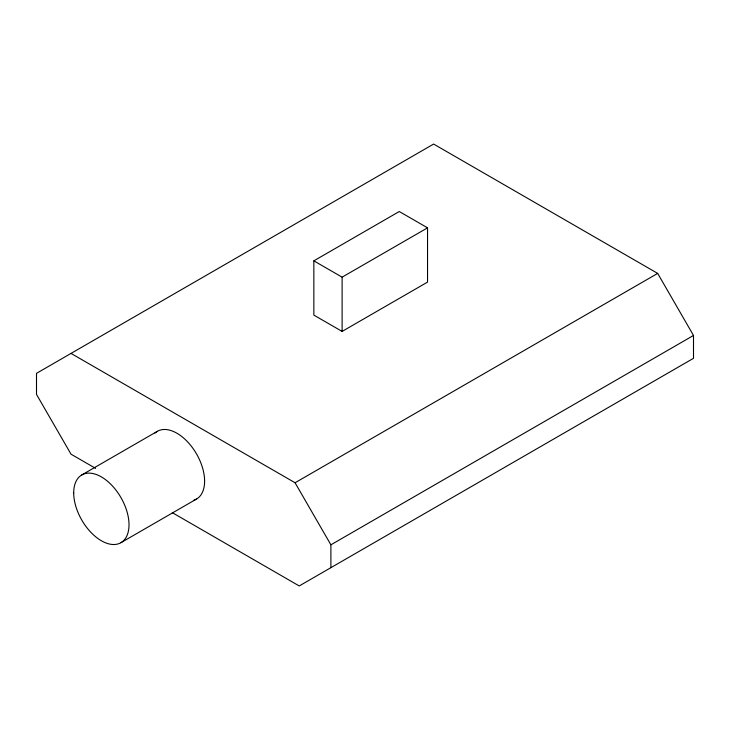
<?xml version="1.0" encoding="UTF-8"?>
<svg xmlns="http://www.w3.org/2000/svg" width="730" height="730" viewBox="0 0 730 730"><rect width="100%" height="100%" fill="white"/><g stroke="black" fill="none" stroke-linecap="round" stroke-linejoin="round"><path stroke-width="1.09" d="M313.845 260.847L399.274 211.518L427.543 227.842L427.543 282.099L342.115 331.42L313.845 315.104L313.845 260.847L342.115 277.163L427.543 227.842M81.796 474.947L157.397 431.302M120.915 542.691L196.507 499.046M71.02 353.411L295.066 482.758L657.675 273.403L693.5 335.462L693.5 358.32L299.236 585.944L172.344 512.679M330.891 567.666L330.891 544.817L693.5 335.462M657.675 273.403L433.629 144.056L36.5 373.34L36.5 394.392L71.02 454.179L95.612 468.377M295.066 482.758L330.891 544.817M342.115 277.163L342.115 331.42M155.006 433.072A39.11 22.584 60 0 1 196.507 453.887A39.11 22.584 60 0 1 193.788 500.233M73.703 492.85A39.11 22.584 60 0 0 115.185 544.461A39.11 22.584 60 0 0 115.185 489.146A39.11 22.584 60 0 0 73.703 492.85"/></g></svg>
